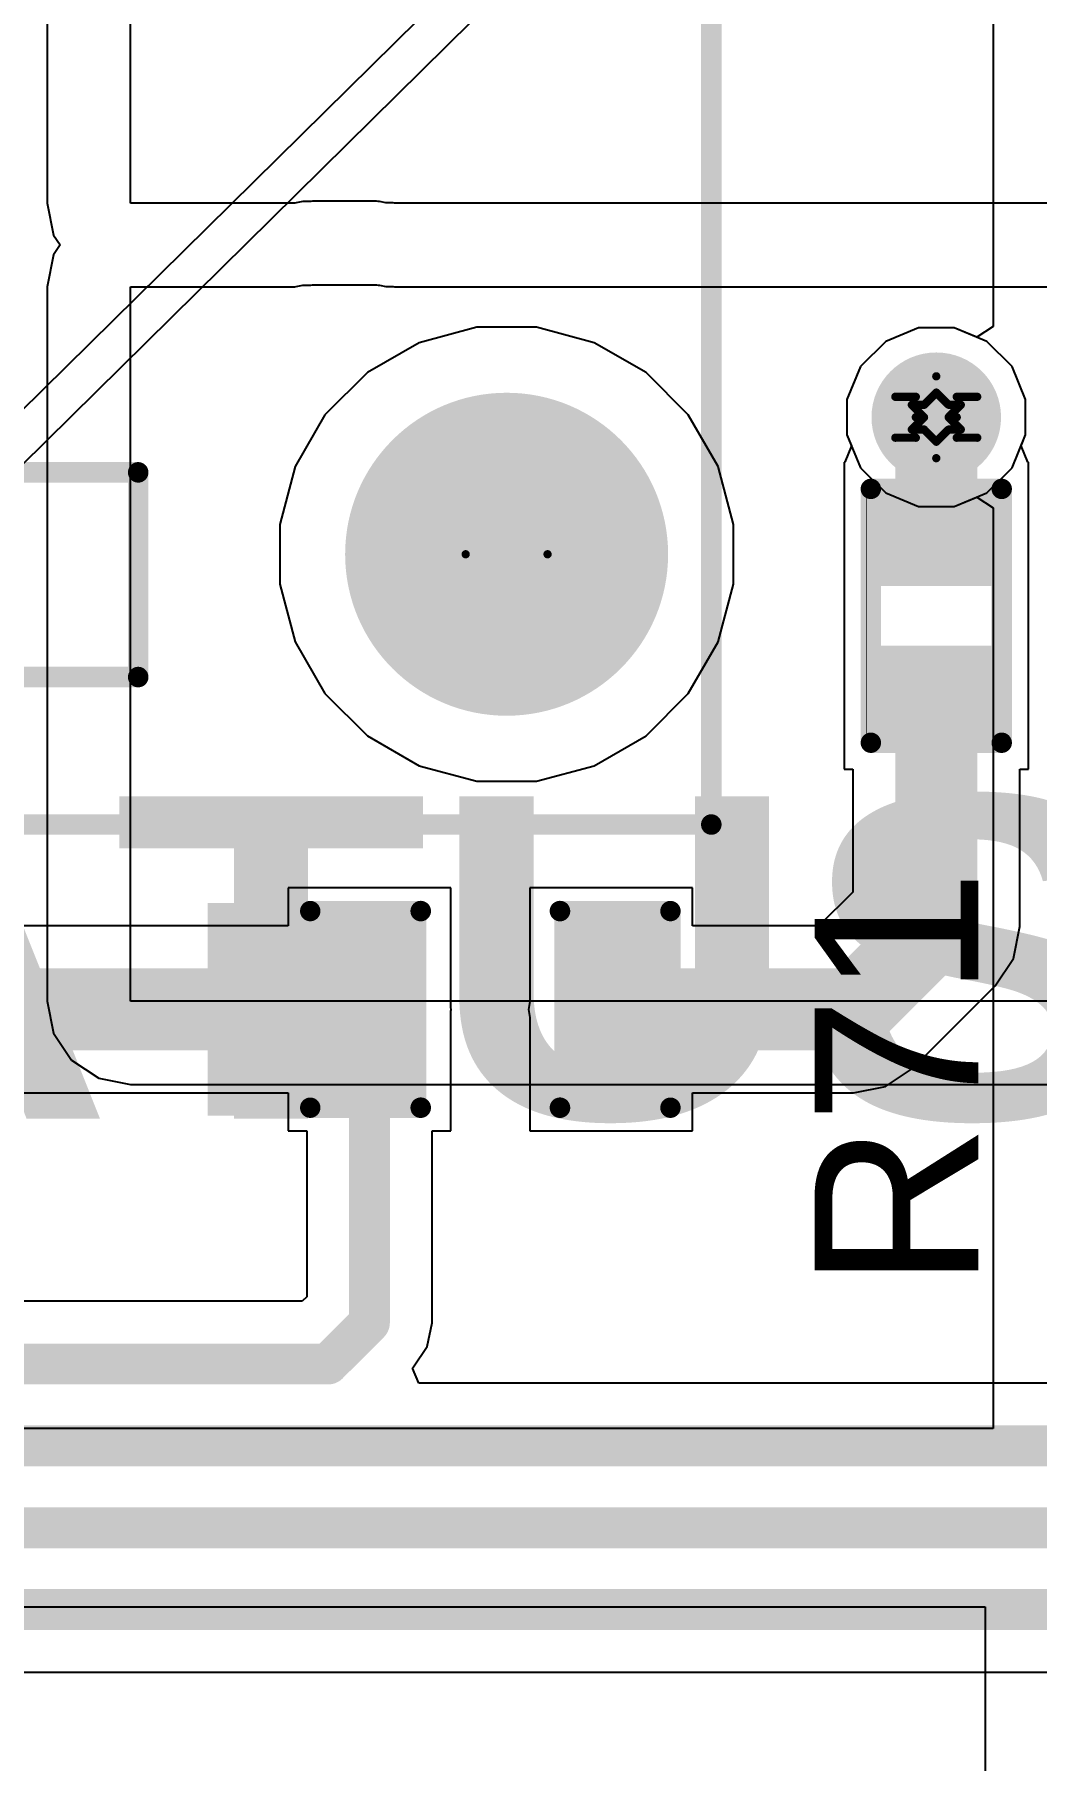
# Model space of a CAD drawing. Header units: inches. Extents: x -5 to 5328, y -4 to 5281.
# Drawn here: x 53.26 to 59.48, y 70.83 to 81.54 of the extents above; entities that cross this region are included whole.
import ezdxf

# ---------------------------------------------------------------- set-up
doc = ezdxf.new("R2010")
doc.units = ezdxf.units.IN
for name, color, linetype in [('Bottom Layer', 5, 'Continuous'), ('Bottom Solder', 6, 'Continuous'), ('Drill Drawing', 1, 'Continuous'), ('Layer 1', 16, 'Continuous'), ('Layer 2', 76, 'Continuous'), ('Multi-Layer', 9, 'Continuous'), ('Pad Holes', 156, 'Continuous'), ('Top Layer', 1, 'Continuous'), ('Top Overlay', 2, 'Continuous'), ('Top Paste', 8, 'Continuous'), ('Top Solder', 216, 'Continuous'), ('Via Holes', 16, 'Continuous')]:
    doc.layers.add(name, color=color, linetype=linetype)
doc.styles.add('Arial', font='', dxfattribs={"height": 0.2})
doc.styles.add('Arial Black_Bold', font='', dxfattribs={"height": 0.2})
doc.styles.get('Arial').set_extended_font_data('Arial')
doc.styles.get('Arial Black_Bold').set_extended_font_data('Arial Black', bold=True)

# ---------------------------------------------------------------- blocks, each defined once
blk = doc.blocks.new('28_UFQFPN__4_4__7')
at = {"layer": 'Top Solder'}
for p in [(1.561, -1.589), (2.211, -1.289)]:
    blk.add_line(p, (5314.123, 5237.764), dxfattribs=at)
blk = doc.blocks.new('R___0402_30')
at = {"layer": 'Top Layer'}
for points in [[(-0.699, -0.318), (-0.699, 0.317), (-0.241, 0.317), (-0.241, -0.318)], [(0.241, -0.318), (0.241, 0.317), (0.699, 0.317), (0.699, -0.318)]]:
    blk.add_hatch(color=1, dxfattribs=at).paths.add_polyline_path(points)
at = {"layer": 'Top Paste'}
for points in [[(-0.699, -0.318), (-0.699, 0.317), (-0.241, 0.317), (-0.241, -0.318)], [(0.241, -0.318), (0.241, 0.317), (0.699, 0.317), (0.699, -0.318)]]:
    blk.add_hatch(color=8, dxfattribs=at).paths.add_polyline_path(points)
at = {"layer": 'Top Solder'}
for points in [[(-0.754, -0.373), (-0.754, 0.373), (-0.186, 0.373), (-0.186, -0.373)], [(0.186, -0.373), (0.186, 0.373), (0.754, 0.373), (0.754, -0.373)]]:
    blk.add_hatch(color=216, dxfattribs=at).paths.add_polyline_path(points)
at = {"layer": 'Top Overlay'}
for points in [[(-0.787, -0.406, 0.127, 0.127, 0), (-0.787, 0.406, 0.127, 0.127, 0)], [(0.787, 0.406, 0.127, 0.127, 0), (-0.787, 0.406, 0.127, 0.127, 0)], [(0.787, -0.406, 0.127, 0.127, 0), (0.787, 0.406, 0.127, 0.127, 0)], [(0.787, -0.406, 0.127, 0.127, 0), (-0.787, -0.406, 0.127, 0.127, 0)], [(0.813, -0.432, 0.00323, 0.00323, 0), (-0.813, -0.432, 0.00323, 0.00323, 0)]]:
    blk.add_lwpolyline(points, format="xyseb", dxfattribs=at)
for points in [[(-0.819, 0.406, 0.0635, 0.0635, 1), (-0.756, 0.406, 0.0635, 0.0635, 1)], [(-0.819, 0.406, 0.0635, 0.0635, 1), (-0.756, 0.406, 0.0635, 0.0635, 1)], [(0.756, 0.406, 0.0635, 0.0635, 1), (0.819, 0.406, 0.0635, 0.0635, 1)], [(0.756, 0.406, 0.0635, 0.0635, 1), (0.819, 0.406, 0.0635, 0.0635, 1)], [(-0.819, -0.406, 0.0635, 0.0635, 1), (-0.756, -0.406, 0.0635, 0.0635, 1)], [(-0.819, -0.406, 0.0635, 0.0635, 1), (-0.756, -0.406, 0.0635, 0.0635, 1)], [(0.756, -0.406, 0.0635, 0.0635, 1), (0.819, -0.406, 0.0635, 0.0635, 1)], [(0.756, -0.406, 0.0635, 0.0635, 1), (0.819, -0.406, 0.0635, 0.0635, 1)], [(-0.814, -0.432, 0.00161, 0.00161, 1), (-0.812, -0.432, 0.00161, 0.00161, 1)], [(0.812, -0.432, 0.00161, 0.00161, 1), (0.814, -0.432, 0.00161, 0.00161, 1)]]:
    blk.add_lwpolyline(points, format="xyseb", close=True, dxfattribs=at)
blk = doc.blocks.new('LED_0603_103')
at = {"layer": 'Top Layer'}
for points in [[(-1, 0.5), (-0.5, 0.5), (-0.5, -0.5), (-1, -0.5)], [(0.5, 0.5), (1, 0.5), (1, -0.5), (0.5, -0.5)]]:
    blk.add_hatch(color=1, dxfattribs=at).paths.add_polyline_path(points)
at = {"layer": 'Top Overlay'}
blk.add_hatch(color=2, dxfattribs=at).paths.add_polyline_path([(1.118, -0.66), (1.753, -0.66), (1.753, 0.66), (1.118, 0.66)])
at = {"layer": 'Top Paste'}
for points in [[(-1, 0.5), (-0.5, 0.5), (-0.5, -0.5), (-1, -0.5)], [(0.5, 0.5), (1, 0.5), (1, -0.5), (0.5, -0.5)]]:
    blk.add_hatch(color=8, dxfattribs=at).paths.add_polyline_path(points)
at = {"layer": 'Top Solder'}
for points in [[(-1.102, 0.602), (-0.398, 0.602), (-0.398, -0.602), (-1.102, -0.602)], [(0.398, 0.602), (1.102, 0.602), (1.102, -0.602), (0.398, -0.602)]]:
    blk.add_hatch(color=216, dxfattribs=at).paths.add_polyline_path(points)
at = {"layer": 'Top Overlay'}
for points in [[(-1.118, 0.61, 0.127, 0.127, 0), (-1.118, -0.61, 0.127, 0.127, 0)], [(-0.432, 0.61, 0.127, 0.127, 0), (-1.118, 0.61, 0.127, 0.127, 0)], [(1.118, 0.61, 0.127, 0.127, 0), (0.432, 0.61, 0.127, 0.127, 0)], [(1.118, 0.61, 0.127, 0.127, 0), (1.118, -0.61, 0.127, 0.127, 0)], [(-0.432, -0.61, 0.127, 0.127, 0), (-1.118, -0.61, 0.127, 0.127, 0)], [(1.118, -0.61, 0.127, 0.127, 0), (0.432, -0.61, 0.127, 0.127, 0)]]:
    blk.add_lwpolyline(points, format="xyseb", dxfattribs=at)
for points in [[(-1.149, 0.61, 0.0635, 0.0635, 1), (-1.086, 0.61, 0.0635, 0.0635, 1)], [(-1.149, 0.61, 0.0635, 0.0635, 1), (-1.086, 0.61, 0.0635, 0.0635, 1)], [(-0.464, 0.61, 0.0635, 0.0635, 1), (-0.4, 0.61, 0.0635, 0.0635, 1)], [(0.4, 0.61, 0.0635, 0.0635, 1), (0.464, 0.61, 0.0635, 0.0635, 1)], [(1.086, 0.61, 0.0635, 0.0635, 1), (1.149, 0.61, 0.0635, 0.0635, 1)], [(1.086, 0.61, 0.0635, 0.0635, 1), (1.149, 0.61, 0.0635, 0.0635, 1)], [(-1.149, -0.61, 0.0635, 0.0635, 1), (-1.086, -0.61, 0.0635, 0.0635, 1)], [(-1.149, -0.61, 0.0635, 0.0635, 1), (-1.086, -0.61, 0.0635, 0.0635, 1)], [(-0.464, -0.61, 0.0635, 0.0635, 1), (-0.4, -0.61, 0.0635, 0.0635, 1)], [(0.4, -0.61, 0.0635, 0.0635, 1), (0.464, -0.61, 0.0635, 0.0635, 1)], [(1.086, -0.61, 0.0635, 0.0635, 1), (1.149, -0.61, 0.0635, 0.0635, 1)], [(1.086, -0.61, 0.0635, 0.0635, 1), (1.149, -0.61, 0.0635, 0.0635, 1)]]:
    blk.add_lwpolyline(points, format="xyseb", close=True, dxfattribs=at)
blk = doc.blocks.new('G6RN_1_DC24_121')
at = {"layer": 'Bottom Layer'}
h = blk.add_hatch(color=5, dxfattribs=at)
edge = h.paths.add_edge_path()
edge.add_arc((-3.81, 12.7), 0.9, 0, 360)
at = {"layer": 'Bottom Solder'}
h = blk.add_hatch(color=6, dxfattribs=at)
edge = h.paths.add_edge_path()
edge.add_arc((-3.81, 12.7), 1.002, 0, 360)
at = {"layer": 'Layer 1'}
h = blk.add_hatch(color=16, dxfattribs=at)
edge = h.paths.add_edge_path()
edge.add_arc((-3.81, 12.7), 0.9, 0, 360)
at = {"layer": 'Layer 2'}
h = blk.add_hatch(color=76, dxfattribs=at)
edge = h.paths.add_edge_path()
edge.add_arc((-3.81, 12.7), 0.9, 0, 360)
at = {"layer": 'Multi-Layer'}
h = blk.add_hatch(color=9, dxfattribs=at)
edge = h.paths.add_edge_path()
edge.add_arc((-3.81, 12.7), 0.9, 0, 360)
at = {"layer": 'Pad Holes'}
h = blk.add_hatch(color=7, dxfattribs=at)
edge = h.paths.add_edge_path()
edge.add_arc((-3.81, 12.7), 0.6, 0, 360)
at = {"layer": 'Top Layer'}
h = blk.add_hatch(color=1, dxfattribs=at)
edge = h.paths.add_edge_path()
edge.add_arc((-3.81, 12.7), 0.9, 0, 360)
at = {"layer": 'Top Solder'}
h = blk.add_hatch(color=216, dxfattribs=at)
edge = h.paths.add_edge_path()
edge.add_arc((-3.81, 12.7), 1.002, 0, 360)
at = {"layer": 'Top Overlay'}
for points in [[(5.08, 14.377, 0.127, 0.127, 0), (-5.08, 14.377, 0.127, 0.127, 0)], [(-5.08, -14.123, 0.127, 0.127, 0), (-5.08, 14.377, 0.127, 0.127, 0)], [(1.524, 13.462, 0.127, 0.127, 0), (-1.524, 13.462, 0.127, 0.127, 0)], [(-1.524, 13.462, 0.127, 0.127, 0), (-1.524, 12.192, 0.127, 0.127, 0)], [(1.524, 12.192, 0.127, 0.127, 0), (-1.524, 12.192, 0.127, 0.127, 0)]]:
    blk.add_lwpolyline(points, format="xyseb", dxfattribs=at)
for points in [[(-5.112, 14.377, 0.0635, 0.0635, 1), (-5.048, 14.377, 0.0635, 0.0635, 1)], [(-5.112, 14.377, 0.0635, 0.0635, 1), (-5.048, 14.377, 0.0635, 0.0635, 1)], [(-1.556, 13.462, 0.0635, 0.0635, 1), (-1.492, 13.462, 0.0635, 0.0635, 1)], [(-1.556, 13.462, 0.0635, 0.0635, 1), (-1.492, 13.462, 0.0635, 0.0635, 1)], [(-1.556, 12.192, 0.0635, 0.0635, 1), (-1.492, 12.192, 0.0635, 0.0635, 1)], [(-1.556, 12.192, 0.0635, 0.0635, 1), (-1.492, 12.192, 0.0635, 0.0635, 1)]]:
    blk.add_lwpolyline(points, format="xyseb", close=True, dxfattribs=at)

msp = doc.modelspace()

# ---------------------------------------------------------------- hatches: boundary and pattern name
at = {"layer": 'Bottom Layer'}
h = msp.add_hatch(color=5, dxfattribs=at)
edge = h.paths.add_edge_path()
edge.add_arc((58.854, 79.164), 0.3, 0, 360)
at = {"layer": 'Bottom Solder'}
h = msp.add_hatch(color=6, dxfattribs=at)
edge = h.paths.add_edge_path()
edge.add_arc((58.854, 79.164), 0.402, 0, 360)
at = {"layer": 'Layer 1'}
h = msp.add_hatch(color=16, dxfattribs=at)
edge = h.paths.add_edge_path()
edge.add_arc((58.854, 79.164), 0.3, 0, 360)
at = {"layer": 'Layer 2'}
h = msp.add_hatch(color=76, dxfattribs=at)
edge = h.paths.add_edge_path()
edge.add_arc((58.854, 79.164), 0.3, 0, 360)
at = {"layer": 'Top Layer'}
h = msp.add_hatch(color=1, dxfattribs=at)
edge = h.paths.add_edge_path()
edge.add_arc((58.854, 79.164), 0.3, 0, 360)
at = {"layer": 'Top Solder'}
h = msp.add_hatch(color=216, dxfattribs=at)
edge = h.paths.add_edge_path()
edge.add_arc((58.854, 79.164), 0.402, 0, 360)
at = {"layer": 'Via Holes'}
h = msp.add_hatch(color=7, dxfattribs=at)
edge = h.paths.add_edge_path()
edge.add_arc((58.854, 79.164), 0.15, 0, 360)

# ---------------------------------------------------------------- linework, layer by layer
at = {"layer": 'Bottom Layer'}
for p, q in [((53.338, 102.708), (53.338, 80.492)), ((53.855, 80.492), (53.855, 102.708)), ((53.338, 80.492), (53.377, 80.294)), ((54.822, 80.492), (53.855, 80.492)), ((54.873, 80.492), (54.822, 80.492)), ((54.822, 80.492), (54.822, 80.492)), ((54.883, 80.494), (54.873, 80.492)), ((54.923, 80.502), (54.883, 80.494)), ((54.883, 80.494), (54.883, 80.494)), ((54.974, 80.502), (54.923, 80.502)), ((54.984, 80.504), (54.974, 80.502)), ((55.381, 80.504), (54.984, 80.504)), ((55.391, 80.502), (55.381, 80.504)), ((55.399, 80.502), (55.391, 80.502)), ((55.439, 80.494), (55.399, 80.502)), ((55.483, 80.494), (55.439, 80.494)), ((55.492, 80.492), (55.483, 80.494)), ((62.267, 80.492), (55.492, 80.492)), ((53.377, 80.294), (53.418, 80.233)), ((53.418, 80.233), (53.377, 80.172)), ((53.377, 80.172), (53.338, 79.974)), ((53.338, 79.974), (53.338, 75.541)), ((53.855, 75.541), (53.855, 79.974)), ((53.855, 79.974), (54.822, 79.974)), ((54.822, 79.974), (54.822, 79.974)), ((54.822, 79.974), (54.873, 79.974)), ((54.873, 79.974), (54.883, 79.976)), ((54.883, 79.976), (54.923, 79.984)), ((54.883, 79.976), (54.883, 79.976)), ((54.923, 79.984), (54.974, 79.984)), ((54.974, 79.984), (54.984, 79.986)), ((54.984, 79.986), (55.381, 79.986)), ((55.381, 79.986), (55.391, 79.984)), ((55.391, 79.984), (55.399, 79.984)), ((55.399, 79.984), (55.439, 79.976)), ((55.439, 79.976), (55.483, 79.976)), ((55.483, 79.976), (55.492, 79.974)), ((55.492, 79.974), (62.267, 79.974)), ((53.338, 75.541), (53.377, 75.343)), ((68.525, 75.541), (53.855, 75.541)), ((53.377, 75.343), (53.489, 75.175)), ((53.489, 75.175), (53.657, 75.063)), ((53.657, 75.063), (53.855, 75.023)), ((53.855, 75.023), (68.007, 75.023))]:
    msp.add_line(p, q, dxfattribs=at)
at = {"layer": 'Drill Drawing'}
for points in [[(58.727, 79.291, 0.0508, 0.0508, 0), (58.854, 79.418, 0.0508, 0.0508, 0)], [(58.854, 79.418, 0.0508, 0.0508, 0), (58.981, 79.291, 0.0508, 0.0508, 0)], [(58.6, 79.291, 0.0508, 0.0508, 0), (58.727, 79.164, 0.0508, 0.0508, 0)], [(58.6, 79.291, 0.0508, 0.0508, 0), (58.727, 79.291, 0.0508, 0.0508, 0)], [(58.702, 79.241, 0.0508, 0.0508, 0), (58.778, 79.164, 0.0508, 0.0508, 0)], [(58.702, 79.241, 0.0508, 0.0508, 0), (58.778, 79.241, 0.0508, 0.0508, 0)], [(58.778, 79.241, 0.0508, 0.0508, 0), (58.854, 79.317, 0.0508, 0.0508, 0)], [(58.854, 79.317, 0.0508, 0.0508, 0), (58.93, 79.241, 0.0508, 0.0508, 0)], [(58.93, 79.241, 0.0508, 0.0508, 0), (59.006, 79.241, 0.0508, 0.0508, 0)], [(58.93, 79.164, 0.0508, 0.0508, 0), (59.006, 79.241, 0.0508, 0.0508, 0)], [(58.981, 79.291, 0.0508, 0.0508, 0), (59.108, 79.291, 0.0508, 0.0508, 0)], [(58.981, 79.164, 0.0508, 0.0508, 0), (59.108, 79.291, 0.0508, 0.0508, 0)], [(58.6, 79.037, 0.0508, 0.0508, 0), (58.727, 79.164, 0.0508, 0.0508, 0)], [(58.702, 79.088, 0.0508, 0.0508, 0), (58.778, 79.164, 0.0508, 0.0508, 0)], [(58.93, 79.164, 0.0508, 0.0508, 0), (59.006, 79.088, 0.0508, 0.0508, 0)], [(58.981, 79.164, 0.0508, 0.0508, 0), (59.108, 79.037, 0.0508, 0.0508, 0)], [(58.6, 79.037, 0.0508, 0.0508, 0), (58.727, 79.037, 0.0508, 0.0508, 0)], [(58.702, 79.088, 0.0508, 0.0508, 0), (58.778, 79.088, 0.0508, 0.0508, 0)], [(58.727, 79.037, 0.0508, 0.0508, 0), (58.854, 78.91, 0.0508, 0.0508, 0)], [(58.778, 79.088, 0.0508, 0.0508, 0), (58.854, 79.012, 0.0508, 0.0508, 0)], [(58.854, 79.012, 0.0508, 0.0508, 0), (58.93, 79.088, 0.0508, 0.0508, 0)], [(58.854, 78.91, 0.0508, 0.0508, 0), (58.981, 79.037, 0.0508, 0.0508, 0)], [(58.93, 79.088, 0.0508, 0.0508, 0), (59.006, 79.088, 0.0508, 0.0508, 0)], [(58.981, 79.037, 0.0508, 0.0508, 0), (59.108, 79.037, 0.0508, 0.0508, 0)]]:
    msp.add_lwpolyline(points, format="xyseb", dxfattribs=at)
for points in [[(58.841, 79.418, 0.0254, 0.0254, 1), (58.867, 79.418, 0.0254, 0.0254, 1)], [(58.841, 79.418, 0.0254, 0.0254, 1), (58.867, 79.418, 0.0254, 0.0254, 1)], [(58.587, 79.291, 0.0254, 0.0254, 1), (58.613, 79.291, 0.0254, 0.0254, 1)], [(58.587, 79.291, 0.0254, 0.0254, 1), (58.613, 79.291, 0.0254, 0.0254, 1)], [(58.689, 79.241, 0.0254, 0.0254, 1), (58.714, 79.241, 0.0254, 0.0254, 1)], [(58.689, 79.241, 0.0254, 0.0254, 1), (58.714, 79.241, 0.0254, 0.0254, 1)], [(58.714, 79.291, 0.0254, 0.0254, 1), (58.74, 79.291, 0.0254, 0.0254, 1)], [(58.714, 79.291, 0.0254, 0.0254, 1), (58.74, 79.291, 0.0254, 0.0254, 1)], [(58.765, 79.241, 0.0254, 0.0254, 1), (58.791, 79.241, 0.0254, 0.0254, 1)], [(58.765, 79.241, 0.0254, 0.0254, 1), (58.791, 79.241, 0.0254, 0.0254, 1)], [(58.841, 79.317, 0.0254, 0.0254, 1), (58.867, 79.317, 0.0254, 0.0254, 1)], [(58.841, 79.317, 0.0254, 0.0254, 1), (58.867, 79.317, 0.0254, 0.0254, 1)], [(58.918, 79.241, 0.0254, 0.0254, 1), (58.943, 79.241, 0.0254, 0.0254, 1)], [(58.918, 79.241, 0.0254, 0.0254, 1), (58.943, 79.241, 0.0254, 0.0254, 1)], [(58.968, 79.291, 0.0254, 0.0254, 1), (58.994, 79.291, 0.0254, 0.0254, 1)], [(58.968, 79.291, 0.0254, 0.0254, 1), (58.994, 79.291, 0.0254, 0.0254, 1)], [(58.994, 79.241, 0.0254, 0.0254, 1), (59.019, 79.241, 0.0254, 0.0254, 1)], [(58.994, 79.241, 0.0254, 0.0254, 1), (59.019, 79.241, 0.0254, 0.0254, 1)], [(59.095, 79.291, 0.0254, 0.0254, 1), (59.121, 79.291, 0.0254, 0.0254, 1)], [(59.095, 79.291, 0.0254, 0.0254, 1), (59.121, 79.291, 0.0254, 0.0254, 1)], [(58.714, 79.164, 0.0254, 0.0254, 1), (58.74, 79.164, 0.0254, 0.0254, 1)], [(58.714, 79.164, 0.0254, 0.0254, 1), (58.74, 79.164, 0.0254, 0.0254, 1)], [(58.765, 79.164, 0.0254, 0.0254, 1), (58.791, 79.164, 0.0254, 0.0254, 1)], [(58.765, 79.164, 0.0254, 0.0254, 1), (58.791, 79.164, 0.0254, 0.0254, 1)], [(58.918, 79.164, 0.0254, 0.0254, 1), (58.943, 79.164, 0.0254, 0.0254, 1)], [(58.918, 79.164, 0.0254, 0.0254, 1), (58.943, 79.164, 0.0254, 0.0254, 1)], [(58.968, 79.164, 0.0254, 0.0254, 1), (58.994, 79.164, 0.0254, 0.0254, 1)], [(58.968, 79.164, 0.0254, 0.0254, 1), (58.994, 79.164, 0.0254, 0.0254, 1)], [(58.587, 79.037, 0.0254, 0.0254, 1), (58.613, 79.037, 0.0254, 0.0254, 1)], [(58.587, 79.037, 0.0254, 0.0254, 1), (58.613, 79.037, 0.0254, 0.0254, 1)], [(58.689, 79.088, 0.0254, 0.0254, 1), (58.714, 79.088, 0.0254, 0.0254, 1)], [(58.689, 79.088, 0.0254, 0.0254, 1), (58.714, 79.088, 0.0254, 0.0254, 1)], [(58.714, 79.037, 0.0254, 0.0254, 1), (58.74, 79.037, 0.0254, 0.0254, 1)], [(58.714, 79.037, 0.0254, 0.0254, 1), (58.74, 79.037, 0.0254, 0.0254, 1)], [(58.765, 79.088, 0.0254, 0.0254, 1), (58.791, 79.088, 0.0254, 0.0254, 1)], [(58.765, 79.088, 0.0254, 0.0254, 1), (58.791, 79.088, 0.0254, 0.0254, 1)], [(58.841, 79.012, 0.0254, 0.0254, 1), (58.867, 79.012, 0.0254, 0.0254, 1)], [(58.841, 79.012, 0.0254, 0.0254, 1), (58.867, 79.012, 0.0254, 0.0254, 1)], [(58.918, 79.088, 0.0254, 0.0254, 1), (58.943, 79.088, 0.0254, 0.0254, 1)], [(58.918, 79.088, 0.0254, 0.0254, 1), (58.943, 79.088, 0.0254, 0.0254, 1)], [(58.968, 79.037, 0.0254, 0.0254, 1), (58.994, 79.037, 0.0254, 0.0254, 1)], [(58.968, 79.037, 0.0254, 0.0254, 1), (58.994, 79.037, 0.0254, 0.0254, 1)], [(58.994, 79.088, 0.0254, 0.0254, 1), (59.019, 79.088, 0.0254, 0.0254, 1)], [(58.994, 79.088, 0.0254, 0.0254, 1), (59.019, 79.088, 0.0254, 0.0254, 1)], [(59.095, 79.037, 0.0254, 0.0254, 1), (59.121, 79.037, 0.0254, 0.0254, 1)], [(59.095, 79.037, 0.0254, 0.0254, 1), (59.121, 79.037, 0.0254, 0.0254, 1)], [(58.841, 78.91, 0.0254, 0.0254, 1), (58.867, 78.91, 0.0254, 0.0254, 1)], [(58.841, 78.91, 0.0254, 0.0254, 1), (58.867, 78.91, 0.0254, 0.0254, 1)], [(56.442, 78.314, 0.0508, 0.0508, 1), (55.934, 78.314, 0.0508, 0.0508, 1)], [(55.921, 78.314, 0.0254, 0.0254, 1), (55.947, 78.314, 0.0254, 0.0254, 1)], [(56.429, 78.314, 0.0254, 0.0254, 1), (56.455, 78.314, 0.0254, 0.0254, 1)]]:
    msp.add_lwpolyline(points, format="xyseb", close=True, dxfattribs=at)
at = {"layer": 'Layer 1'}
for p, q in [((56.003, 79.722), (55.645, 79.626)), ((56.374, 79.722), (56.003, 79.722)), ((56.732, 79.626), (56.374, 79.722)), ((58.744, 79.718), (58.54, 79.634)), ((58.964, 79.718), (58.744, 79.718)), ((59.168, 79.634), (58.964, 79.718)), ((55.645, 79.626), (55.324, 79.441)), ((57.053, 79.441), (56.732, 79.626)), ((58.54, 79.634), (58.384, 79.478)), ((59.324, 79.478), (59.168, 79.634)), ((58.384, 79.478), (58.3, 79.275)), ((59.408, 79.275), (59.324, 79.478)), ((55.324, 79.441), (55.061, 79.179)), ((57.315, 79.179), (57.053, 79.441)), ((58.3, 79.275), (58.3, 79.054)), ((59.408, 79.054), (59.408, 79.275)), ((55.061, 79.179), (54.876, 78.858)), ((57.5, 78.858), (57.315, 79.179)), ((58.3, 79.054), (58.384, 78.851)), ((59.324, 78.851), (59.408, 79.054)), ((54.876, 78.858), (54.78, 78.499)), ((57.596, 78.499), (57.5, 78.858)), ((58.384, 78.851), (58.54, 78.695)), ((59.168, 78.695), (59.324, 78.851)), ((58.54, 78.695), (58.744, 78.61)), ((58.744, 78.61), (58.964, 78.61)), ((58.964, 78.61), (59.168, 78.695)), ((54.78, 78.499), (54.78, 78.129)), ((57.596, 78.129), (57.596, 78.499)), ((54.78, 78.129), (54.876, 77.771)), ((57.5, 77.771), (57.596, 78.129)), ((54.876, 77.771), (55.061, 77.45)), ((57.315, 77.45), (57.5, 77.771)), ((55.061, 77.45), (55.324, 77.187)), ((57.053, 77.187), (57.315, 77.45)), ((55.324, 77.187), (55.645, 77.002)), ((56.732, 77.002), (57.053, 77.187)), ((55.645, 77.002), (56.003, 76.906)), ((56.374, 76.906), (56.732, 77.002)), ((56.003, 76.906), (56.374, 76.906))]:
    msp.add_line(p, q, dxfattribs=at)
at = {"layer": 'Layer 2'}
for p, q in [((59.207, 105.231), (59.207, 79.727)), ((56.003, 79.722), (55.645, 79.626)), ((56.374, 79.722), (56.003, 79.722)), ((56.732, 79.626), (56.374, 79.722)), ((58.744, 79.718), (58.54, 79.634)), ((58.964, 79.718), (58.744, 79.718)), ((59.106, 79.66), (58.964, 79.718)), ((59.207, 79.727), (59.106, 79.66)), ((55.645, 79.626), (55.324, 79.441)), ((57.053, 79.441), (56.732, 79.626)), ((58.54, 79.634), (58.384, 79.478)), ((58.384, 79.478), (58.3, 79.275)), ((55.324, 79.441), (55.061, 79.179)), ((57.315, 79.179), (57.053, 79.441)), ((58.3, 79.275), (58.3, 79.054)), ((55.061, 79.179), (54.876, 78.858)), ((57.5, 78.858), (57.315, 79.179)), ((58.3, 79.054), (58.384, 78.851)), ((54.876, 78.858), (54.78, 78.499)), ((57.596, 78.499), (57.5, 78.858)), ((58.384, 78.851), (58.54, 78.695)), ((58.54, 78.695), (58.744, 78.61)), ((58.744, 78.61), (58.964, 78.61)), ((58.964, 78.61), (59.106, 78.669)), ((59.106, 78.669), (59.207, 78.602)), ((54.78, 78.499), (54.78, 78.129)), ((57.596, 78.129), (57.596, 78.499)), ((59.207, 78.602), (59.207, 72.889)), ((54.78, 78.129), (54.876, 77.771)), ((57.5, 77.771), (57.596, 78.129)), ((54.876, 77.771), (55.061, 77.45)), ((57.315, 77.45), (57.5, 77.771)), ((55.061, 77.45), (55.324, 77.187)), ((57.053, 77.187), (57.315, 77.45)), ((55.324, 77.187), (55.645, 77.002)), ((56.732, 77.002), (57.053, 77.187)), ((55.645, 77.002), (56.003, 76.906)), ((56.374, 76.906), (56.732, 77.002)), ((56.003, 76.906), (56.374, 76.906)), ((59.207, 72.889), (7.928, 72.889)), ((9.101, 71.784), (59.157, 71.784)), ((59.157, 71.784), (59.157, 55.356))]:
    msp.add_line(p, q, dxfattribs=at)
at = {"layer": 'Top Layer'}
for p, q in [((56.003, 79.722), (55.645, 79.626)), ((56.374, 79.722), (56.003, 79.722)), ((56.732, 79.626), (56.374, 79.722)), ((58.744, 79.718), (58.54, 79.634)), ((58.964, 79.718), (58.744, 79.718)), ((59.168, 79.634), (58.964, 79.718)), ((55.645, 79.626), (55.324, 79.441)), ((57.053, 79.441), (56.732, 79.626)), ((58.54, 79.634), (58.384, 79.478)), ((59.324, 79.478), (59.168, 79.634)), ((58.384, 79.478), (58.3, 79.275)), ((59.408, 79.275), (59.324, 79.478)), ((55.324, 79.441), (55.061, 79.179)), ((57.315, 79.179), (57.053, 79.441)), ((58.3, 79.275), (58.3, 79.054)), ((59.408, 79.054), (59.408, 79.275)), ((55.061, 79.179), (54.876, 78.858)), ((57.5, 78.858), (57.315, 79.179)), ((58.3, 79.054), (58.328, 78.987)), ((59.38, 78.987), (59.408, 79.054)), ((58.328, 78.987), (58.286, 78.885)), ((59.423, 78.885), (59.38, 78.987)), ((54.876, 78.858), (54.78, 78.499)), ((57.596, 78.499), (57.5, 78.858)), ((58.286, 78.885), (58.283, 78.885)), ((58.283, 78.885), (58.283, 77.92)), ((59.426, 78.885), (59.423, 78.885)), ((59.426, 77.92), (59.426, 78.885)), ((54.78, 78.499), (54.78, 78.129)), ((57.596, 78.129), (57.596, 78.499)), ((54.78, 78.129), (54.876, 77.771)), ((57.5, 77.771), (57.596, 78.129)), ((58.283, 77.92), (58.283, 76.98)), ((59.426, 76.98), (59.426, 77.92)), ((54.876, 77.771), (55.061, 77.45)), ((57.315, 77.45), (57.5, 77.771)), ((55.061, 77.45), (55.324, 77.187)), ((57.053, 77.187), (57.315, 77.45)), ((55.324, 77.187), (55.645, 77.002)), ((56.732, 77.002), (57.053, 77.187)), ((55.645, 77.002), (56.003, 76.906)), ((56.374, 76.906), (56.732, 77.002)), ((56.003, 76.906), (56.374, 76.906)), ((58.283, 76.98), (58.336, 76.98)), ((58.336, 76.98), (58.336, 76.218)), ((59.372, 76.004), (59.372, 76.98)), ((59.372, 76.98), (59.426, 76.98)), ((55.841, 76.244), (54.833, 76.244)), ((54.833, 76.244), (54.833, 76.008)), ((55.841, 75.502), (55.841, 76.244)), ((57.341, 76.244), (56.333, 76.244)), ((56.333, 76.244), (56.333, 75.54)), ((57.341, 76.008), (57.341, 76.244)), ((58.336, 76.218), (58.126, 76.008)), ((54.833, 76.008), (49.285, 76.008)), ((58.126, 76.008), (57.341, 76.008)), ((59.333, 75.805), (59.372, 76.004)), ((59.22, 75.637), (59.333, 75.805)), ((58.707, 75.124), (59.22, 75.637)), ((55.843, 75.49), (55.841, 75.502)), ((56.333, 75.54), (56.323, 75.49)), ((55.841, 75.479), (55.843, 75.49)), ((55.841, 74.736), (55.841, 75.479)), ((56.323, 75.49), (56.333, 75.44)), ((56.333, 75.44), (56.333, 74.736)), ((58.539, 75.012), (58.707, 75.124)), ((49.071, 74.972), (54.833, 74.972)), ((54.833, 74.972), (54.833, 74.736)), ((57.341, 74.736), (57.341, 74.972)), ((57.341, 74.972), (58.341, 74.972)), ((58.341, 74.972), (58.539, 75.012)), ((54.833, 74.736), (54.948, 74.736)), ((54.948, 74.736), (54.948, 73.707)), ((55.725, 73.546), (55.725, 74.736)), ((55.725, 74.736), (55.841, 74.736)), ((56.333, 74.736), (57.341, 74.736)), ((54.92, 73.679), (46.866, 73.679)), ((54.948, 73.707), (54.92, 73.679)), ((55.695, 73.398), (55.725, 73.546)), ((55.611, 73.272), (55.695, 73.398)), ((55.604, 73.265), (55.611, 73.272)), ((55.643, 73.171), (55.604, 73.265)), ((59.693, 73.171), (55.643, 73.171)), ((47.789, 71.378), (90.982, 71.378))]:
    msp.add_line(p, q, dxfattribs=at)
for points in [[(58.854, 78.437, 0.508, 0.508, 0), (58.854, 79.164, 0.508, 0.508, 0)], [(58.854, 76.004, 0.508, 0.508, 0), (58.854, 77.437, 0.508, 0.508, 0)], [(58.341, 75.49, 0.508, 0.508, 0), (58.854, 76.004, 0.508, 0.508, 0)], [(49.071, 75.49, 0.508, 0.508, 0), (55.325, 75.49, 0.508, 0.508, 0)], [(56.841, 75.49, 0.508, 0.508, 0), (58.341, 75.49, 0.508, 0.508, 0)], [(55.337, 73.546, 0.254, 0.254, 0), (55.337, 75.49, 0.254, 0.254, 0)], [(55.08, 73.29, 0.254, 0.254, 0), (55.337, 73.546, 0.254, 0.254, 0)], [(46.866, 73.29, 0.254, 0.254, 0), (55.08, 73.29, 0.254, 0.254, 0)], [(47.12, 72.782, 0.254, 0.254, 0), (59.854, 72.782, 0.254, 0.254, 0)], [(47.374, 72.274, 0.254, 0.254, 0), (86.197, 72.274, 0.254, 0.254, 0)], [(47.628, 71.766, 0.254, 0.254, 0), (90.982, 71.766, 0.254, 0.254, 0)]]:
    msp.add_lwpolyline(points, format="xyseb", dxfattribs=at)
for points in [[(58.727, 79.164, 0.254, 0.254, 1), (58.981, 79.164, 0.254, 0.254, 1)], [(58.727, 78.437, 0.254, 0.254, 1), (58.981, 78.437, 0.254, 0.254, 1)], [(58.727, 77.437, 0.254, 0.254, 1), (58.981, 77.437, 0.254, 0.254, 1)], [(58.727, 76.004, 0.254, 0.254, 1), (58.981, 76.004, 0.254, 0.254, 1)], [(58.727, 76.004, 0.254, 0.254, 1), (58.981, 76.004, 0.254, 0.254, 1)], [(55.198, 75.49, 0.254, 0.254, 1), (55.452, 75.49, 0.254, 0.254, 1)], [(56.714, 75.49, 0.254, 0.254, 1), (56.968, 75.49, 0.254, 0.254, 1)], [(58.214, 75.49, 0.254, 0.254, 1), (58.468, 75.49, 0.254, 0.254, 1)], [(58.214, 75.49, 0.254, 0.254, 1), (58.468, 75.49, 0.254, 0.254, 1)], [(55.273, 75.49, 0.127, 0.127, 1), (55.4, 75.49, 0.127, 0.127, 1)], [(55.273, 73.546, 0.127, 0.127, 1), (55.4, 73.546, 0.127, 0.127, 1)], [(55.273, 73.546, 0.127, 0.127, 1), (55.4, 73.546, 0.127, 0.127, 1)], [(55.017, 73.29, 0.127, 0.127, 1), (55.144, 73.29, 0.127, 0.127, 1)], [(55.017, 73.29, 0.127, 0.127, 1), (55.144, 73.29, 0.127, 0.127, 1)]]:
    msp.add_lwpolyline(points, format="xyseb", close=True, dxfattribs=at)

# ---------------------------------------------------------------- block references
msp.add_blockref('28_UFQFPN__4_4__7', (13.412, 43.115))
for name, p, rotation in [('G6RN_1_DC24_121', (52.378, 91.014), 180), ('R___0402_30', (58.854, 77.932), 270), ('LED_0603_103', (56.087, 75.49), 180)]:
    msp.add_blockref(name, p, dxfattribs=dict(rotation=rotation))

# ---------------------------------------------------------------- texts
at = {"layer": 'Top Overlay'}
for s, height, rotation, style, p in [('STATUS', 2, 360, 'Arial Black_Bold', (47.354, 74.812)), ('R71', 1.016, 90, 'Arial', (59.115, 73.754))]:
    msp.add_text(s, height=height, rotation=rotation, dxfattribs=dict(at, style=style)).set_placement(p)

doc.saveas('drawing.dxf')
